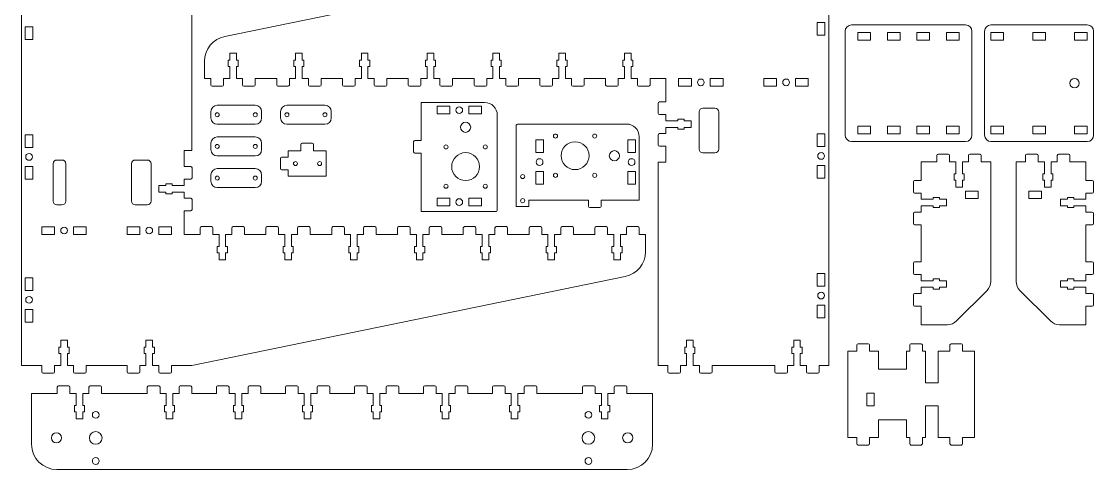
# Model space of a CAD drawing. Header units: millimetres. Extents: x 76 to 922, y 65 to 1125.
# Drawn here: x 76 to 922, y 65 to 419 of the extents above; entities that cross this region are included whole.
import ezdxf

# ---------------------------------------------------------------- set-up
doc = ezdxf.new("R2010")
doc.units = ezdxf.units.MM

msp = doc.modelspace()

# ---------------------------------------------------------------- linework, layer by layer
at = {"color": 7, "linetype": 'Continuous', "lineweight": 15}
for p, q in [((76.02, 147.58), (76.02, 477.58)), ((210.52, 477.58), (210.52, 317.18)), ((236.5, 407.36), (578.52, 477.58)), ((713.02, 477.58), (713.02, 147.58)), ((78.97, 415.01), (85.07, 415.01)), ((78.97, 404.91), (78.97, 415.01)), ((85.07, 415.01), (85.07, 404.91)), ((703.97, 418.38), (703.97, 408.28)), ((710.07, 418.38), (703.97, 418.38)), ((710.07, 408.28), (710.07, 418.38)), ((821.02, 416.38), (731.02, 416.38)), ((841.02, 416.38), (917.02, 416.38)), ((703.97, 408.28), (710.07, 408.28)), ((726.02, 411.38), (726.02, 329.38)), ((736.02, 404.38), (736.02, 410.38)), ((736.02, 410.38), (746.02, 410.38)), ((746.02, 410.38), (746.02, 404.38)), ((759.36, 404.38), (759.36, 410.38)), ((759.36, 410.38), (769.36, 410.38)), ((769.36, 410.38), (769.36, 404.38)), ((782.69, 404.38), (782.69, 410.38)), ((782.69, 410.38), (792.69, 410.38)), ((792.69, 410.38), (792.69, 404.38)), ((806.02, 404.38), (806.02, 410.38)), ((806.02, 410.38), (816.02, 410.38)), ((816.02, 410.38), (816.02, 404.38)), ((826.02, 329.38), (826.02, 411.38)), ((836.02, 329.38), (836.02, 411.38)), ((851.02, 410.38), (841.02, 410.38)), ((841.02, 410.38), (841.02, 404.38)), ((851.02, 404.38), (851.02, 410.38)), ((884.02, 410.38), (874.02, 410.38)), ((874.02, 410.38), (874.02, 404.38)), ((884.02, 404.38), (884.02, 410.38)), ((917.02, 410.38), (907.02, 410.38)), ((907.02, 410.38), (907.02, 404.38)), ((917.02, 404.38), (917.02, 410.38)), ((922.02, 411.38), (922.02, 329.38)), ((85.07, 404.91), (78.97, 404.91)), ((746.02, 404.38), (736.02, 404.38)), ((769.36, 404.38), (759.36, 404.38)), ((792.69, 404.38), (782.69, 404.38)), ((816.02, 404.38), (806.02, 404.38)), ((841.02, 404.38), (851.02, 404.38)), ((874.02, 404.38), (884.02, 404.38)), ((907.02, 404.38), (917.02, 404.38)), ((240.42, 394.08), (245.62, 394.08)), ((240.42, 388.58), (240.42, 394.08)), ((245.62, 394.08), (245.62, 388.58)), ((292.34, 394.08), (297.54, 394.08)), ((292.34, 388.58), (292.34, 394.08)), ((297.54, 394.08), (297.54, 388.58)), ((344.26, 394.08), (349.46, 394.08)), ((344.26, 388.58), (344.26, 394.08)), ((349.46, 394.08), (349.46, 388.58)), ((396.17, 394.08), (401.37, 394.08)), ((396.17, 388.58), (396.17, 394.08)), ((401.37, 394.08), (401.37, 388.58)), ((448.09, 394.08), (453.29, 394.08)), ((448.09, 388.58), (448.09, 394.08)), ((453.29, 394.08), (453.29, 388.58)), ((500.01, 394.08), (505.21, 394.08)), ((500.01, 388.58), (500.01, 394.08)), ((505.21, 394.08), (505.21, 388.58)), ((551.92, 394.08), (557.12, 394.08)), ((551.92, 388.58), (551.92, 394.08)), ((557.12, 394.08), (557.12, 388.58)), ((220.52, 374.08), (220.52, 387.77)), ((239.02, 388.58), (240.42, 388.58)), ((239.02, 383.58), (239.02, 388.58)), ((240.42, 383.58), (239.02, 383.58)), ((240.42, 374.08), (240.42, 383.58)), ((245.62, 388.58), (247.02, 388.58)), ((245.62, 383.58), (245.62, 374.08)), ((247.02, 383.58), (245.62, 383.58)), ((247.02, 388.58), (247.02, 383.58)), ((290.94, 388.58), (292.34, 388.58)), ((290.94, 383.58), (290.94, 388.58)), ((292.34, 383.58), (290.94, 383.58)), ((292.34, 374.08), (292.34, 383.58)), ((297.54, 388.58), (298.94, 388.58)), ((297.54, 383.58), (297.54, 374.08)), ((298.94, 383.58), (297.54, 383.58)), ((298.94, 388.58), (298.94, 383.58)), ((342.86, 388.58), (344.26, 388.58)), ((342.86, 383.58), (342.86, 388.58)), ((344.26, 383.58), (342.86, 383.58)), ((344.26, 374.08), (344.26, 383.58)), ((349.46, 388.58), (350.86, 388.58)), ((349.46, 383.58), (349.46, 374.08)), ((350.86, 383.58), (349.46, 383.58)), ((350.86, 388.58), (350.86, 383.58)), ((394.77, 388.58), (396.17, 388.58)), ((394.77, 383.58), (394.77, 388.58)), ((396.17, 383.58), (394.77, 383.58)), ((396.17, 374.08), (396.17, 383.58)), ((401.37, 388.58), (402.77, 388.58)), ((401.37, 383.58), (401.37, 374.08)), ((402.77, 383.58), (401.37, 383.58)), ((402.77, 388.58), (402.77, 383.58)), ((446.69, 388.58), (448.09, 388.58)), ((446.69, 383.58), (446.69, 388.58)), ((448.09, 383.58), (446.69, 383.58)), ((448.09, 374.08), (448.09, 383.58)), ((453.29, 388.58), (454.69, 388.58)), ((453.29, 383.58), (453.29, 374.08)), ((454.69, 383.58), (453.29, 383.58)), ((454.69, 388.58), (454.69, 383.58)), ((498.61, 388.58), (500.01, 388.58)), ((498.61, 383.58), (498.61, 388.58)), ((500.01, 383.58), (498.61, 383.58)), ((500.01, 374.08), (500.01, 383.58)), ((505.21, 388.58), (506.61, 388.58)), ((505.21, 383.58), (505.21, 374.08)), ((506.61, 383.58), (505.21, 383.58)), ((506.61, 388.58), (506.61, 383.58)), ((550.52, 388.58), (551.92, 388.58)), ((550.52, 383.58), (550.52, 388.58)), ((551.92, 383.58), (550.52, 383.58)), ((551.92, 374.08), (551.92, 383.58)), ((557.12, 388.58), (558.52, 388.58)), ((557.12, 383.58), (557.12, 374.08)), ((558.52, 383.58), (557.12, 383.58)), ((558.52, 388.58), (558.52, 383.58)), ((225.52, 374.08), (220.52, 374.08)), ((225.52, 368.98), (225.52, 374.08)), ((240.42, 374.08), (235.52, 374.08)), ((235.52, 374.08), (235.52, 368.98)), ((250.52, 374.08), (245.62, 374.08)), ((250.52, 368.98), (250.52, 374.08)), ((277.44, 374.08), (260.52, 374.08)), ((260.52, 374.08), (260.52, 368.98)), ((277.44, 368.98), (277.44, 374.08)), ((292.34, 374.08), (287.44, 374.08)), ((287.44, 374.08), (287.44, 368.98)), ((302.44, 374.08), (297.54, 374.08)), ((302.44, 368.98), (302.44, 374.08)), ((329.36, 374.08), (312.44, 374.08)), ((312.44, 374.08), (312.44, 368.98)), ((329.36, 368.98), (329.36, 374.08)), ((344.26, 374.08), (339.36, 374.08)), ((339.36, 374.08), (339.36, 368.98)), ((354.36, 374.08), (349.46, 374.08)), ((354.36, 368.98), (354.36, 374.08)), ((381.27, 374.08), (364.36, 374.08)), ((364.36, 374.08), (364.36, 368.98)), ((381.27, 368.98), (381.27, 374.08)), ((396.17, 374.08), (391.27, 374.08)), ((391.27, 374.08), (391.27, 368.98)), ((406.27, 374.08), (401.37, 374.08)), ((406.27, 368.98), (406.27, 374.08)), ((433.19, 374.08), (416.27, 374.08)), ((416.27, 374.08), (416.27, 368.98)), ((433.19, 368.98), (433.19, 374.08)), ((448.09, 374.08), (443.19, 374.08)), ((443.19, 374.08), (443.19, 368.98)), ((458.19, 374.08), (453.29, 374.08)), ((458.19, 368.98), (458.19, 374.08)), ((485.11, 374.08), (468.19, 374.08)), ((468.19, 374.08), (468.19, 368.98)), ((485.11, 368.98), (485.11, 374.08)), ((500.01, 374.08), (495.11, 374.08)), ((495.11, 374.08), (495.11, 368.98)), ((510.11, 374.08), (505.21, 374.08)), ((510.11, 368.98), (510.11, 374.08)), ((537.02, 374.08), (520.11, 374.08)), ((520.11, 374.08), (520.11, 368.98)), ((537.02, 368.98), (537.02, 374.08)), ((551.92, 374.08), (547.02, 374.08)), ((547.02, 374.08), (547.02, 368.98)), ((562.02, 374.08), (557.12, 374.08)), ((562.02, 368.98), (562.02, 374.08)), ((584.52, 374.08), (572.02, 374.08)), ((572.02, 374.08), (572.02, 368.98)), ((584.52, 374.08), (584.52, 355.58)), ((594.6, 374.13), (604.7, 374.13)), ((594.6, 368.03), (594.6, 374.13)), ((604.7, 374.13), (604.7, 368.03)), ((619.6, 374.13), (629.7, 374.13)), ((619.6, 368.03), (619.6, 374.13)), ((629.7, 374.13), (629.7, 368.03)), ((661.85, 374.13), (671.95, 374.13)), ((661.85, 368.03), (661.85, 374.13)), ((671.95, 374.13), (671.95, 368.03)), ((686.85, 374.13), (696.95, 374.13)), ((686.85, 368.03), (686.85, 374.13)), ((696.95, 374.13), (696.95, 368.03)), ((234.52, 367.98), (226.52, 367.98)), ((259.52, 367.98), (251.52, 367.98)), ((286.44, 367.98), (278.44, 367.98)), ((311.44, 367.98), (303.44, 367.98)), ((338.36, 367.98), (330.36, 367.98)), ((363.36, 367.98), (355.36, 367.98)), ((390.27, 367.98), (382.27, 367.98)), ((415.27, 367.98), (407.27, 367.98)), ((442.19, 367.98), (434.19, 367.98)), ((467.19, 367.98), (459.19, 367.98)), ((494.11, 367.98), (486.11, 367.98)), ((519.11, 367.98), (511.11, 367.98)), ((546.02, 367.98), (538.02, 367.98)), ((571.02, 367.98), (563.02, 367.98)), ((604.7, 368.03), (594.6, 368.03)), ((629.7, 368.03), (619.6, 368.03)), ((671.95, 368.03), (661.85, 368.03)), ((696.95, 368.03), (686.85, 368.03)), ((579.42, 355.58), (584.52, 355.58)), ((225.52, 342.98), (225.52, 347.98)), ((230.52, 352.98), (260.52, 352.98)), ((265.52, 347.98), (265.52, 342.98)), ((280.52, 342.98), (280.52, 347.98)), ((285.52, 352.98), (315.52, 352.98)), ((320.52, 347.98), (320.52, 342.98)), ((391.52, 355.18), (441.52, 355.18)), ((391.52, 325.18), (391.52, 355.18)), ((403.97, 352.23), (403.97, 346.13)), ((414.07, 352.23), (403.97, 352.23)), ((414.07, 346.13), (414.07, 352.23)), ((439.07, 352.23), (428.97, 352.23)), ((428.97, 352.23), (428.97, 346.13)), ((439.07, 346.13), (439.07, 352.23)), ((578.42, 346.58), (578.42, 354.58)), ((610.72, 318.38), (610.72, 347.78)), ((613.72, 350.78), (623.22, 350.78)), ((626.22, 347.78), (626.22, 318.38)), ((403.97, 346.13), (414.07, 346.13)), ((428.97, 346.13), (439.07, 346.13)), ((451.52, 345.18), (451.52, 270.18)), ((584.52, 345.58), (579.42, 345.58)), ((584.52, 345.58), (584.52, 340.68)), ((584.52, 340.68), (594.02, 340.68)), ((594.02, 342.08), (599.02, 342.08)), ((594.02, 340.68), (594.02, 342.08)), ((599.02, 342.08), (599.02, 340.68)), ((599.02, 340.68), (604.52, 340.68)), ((604.52, 340.68), (604.52, 335.48)), ((260.52, 337.98), (230.52, 337.98)), ((315.52, 337.98), (285.52, 337.98)), ((466.52, 337.18), (466.52, 273.18)), ((553.52, 338.18), (467.52, 338.18)), ((579.42, 330.58), (584.52, 330.58)), ((584.52, 335.48), (584.52, 330.58)), ((594.02, 335.48), (584.52, 335.48)), ((594.02, 334.08), (594.02, 335.48)), ((599.02, 334.08), (594.02, 334.08)), ((599.02, 335.48), (599.02, 334.08)), ((604.52, 335.48), (599.02, 335.48)), ((710.07, 330.51), (703.97, 330.51)), ((703.97, 330.51), (703.97, 320.41)), ((710.07, 320.41), (710.07, 330.51)), ((736.02, 336.38), (736.02, 330.38)), ((746.02, 336.38), (736.02, 336.38)), ((736.02, 330.38), (746.02, 330.38)), ((746.02, 330.38), (746.02, 336.38)), ((759.36, 336.38), (759.36, 330.38)), ((769.36, 336.38), (759.36, 336.38)), ((759.36, 330.38), (769.36, 330.38)), ((769.36, 330.38), (769.36, 336.38)), ((782.69, 336.38), (782.69, 330.38)), ((792.69, 336.38), (782.69, 336.38)), ((782.69, 330.38), (792.69, 330.38)), ((792.69, 330.38), (792.69, 336.38)), ((816.02, 336.38), (806.02, 336.38)), ((806.02, 336.38), (806.02, 330.38)), ((806.02, 330.38), (816.02, 330.38)), ((816.02, 330.38), (816.02, 336.38)), ((841.02, 330.38), (841.02, 336.38)), ((841.02, 336.38), (851.02, 336.38)), ((851.02, 330.38), (841.02, 330.38)), ((851.02, 336.38), (851.02, 330.38)), ((874.02, 330.38), (874.02, 336.38)), ((874.02, 336.38), (884.02, 336.38)), ((884.02, 330.38), (874.02, 330.38)), ((884.02, 336.38), (884.02, 330.38)), ((907.02, 336.38), (917.02, 336.38)), ((907.02, 330.38), (907.02, 336.38)), ((917.02, 330.38), (907.02, 330.38)), ((917.02, 336.38), (917.02, 330.38)), ((78.97, 329.76), (85.07, 329.76)), ((78.97, 319.66), (78.97, 329.76)), ((85.07, 329.76), (85.07, 319.66)), ((225.52, 317.98), (225.52, 322.98)), ((230.52, 327.98), (260.52, 327.98)), ((265.52, 322.98), (265.52, 317.98)), ((296.52, 321.98), (296.52, 316.98)), ((297.52, 322.98), (305.52, 322.98)), ((306.52, 321.98), (306.52, 316.98)), ((385.52, 316.18), (385.52, 324.18)), ((386.52, 325.18), (391.52, 325.18)), ((487.97, 325.73), (481.87, 325.73)), ((481.87, 325.73), (481.87, 315.63)), ((487.97, 315.63), (487.97, 325.73)), ((560.57, 325.73), (554.47, 325.73)), ((554.47, 325.73), (554.47, 315.63)), ((560.57, 315.63), (560.57, 325.73)), ((563.52, 278.18), (563.52, 328.18)), ((578.42, 321.58), (578.42, 329.58)), ((731.02, 324.38), (821.02, 324.38)), ((917.02, 324.38), (841.02, 324.38)), ((85.07, 319.66), (78.97, 319.66)), ((204.52, 317.18), (210.52, 317.18)), ((204.52, 304.58), (204.52, 317.18)), ((286.52, 316.98), (286.52, 311.98)), ((296.52, 316.98), (286.52, 316.98)), ((316.52, 316.98), (306.52, 316.98)), ((316.52, 296.98), (316.52, 316.98)), ((386.52, 315.18), (391.52, 315.18)), ((391.52, 269.18), (391.52, 315.18)), ((481.87, 315.63), (487.97, 315.63)), ((554.47, 315.63), (560.57, 315.63)), ((584.52, 320.58), (579.42, 320.58)), ((584.52, 320.58), (584.52, 307.98)), ((623.22, 315.38), (613.72, 315.38)), ((703.97, 320.41), (710.07, 320.41)), ((798.42, 308.28), (798.42, 313.38)), ((799.42, 314.38), (807.42, 314.38)), ((808.42, 313.38), (808.42, 308.28)), ((823.42, 308.28), (823.42, 313.38)), ((824.42, 314.38), (832.42, 314.38)), ((833.42, 313.38), (833.42, 308.28)), ((868.42, 308.28), (868.42, 313.38)), ((869.42, 314.38), (877.42, 314.38)), ((878.42, 313.38), (878.42, 308.28)), ((893.42, 308.28), (893.42, 313.38)), ((894.42, 314.38), (902.42, 314.38)), ((903.42, 313.38), (903.42, 308.28)), ((78.97, 304.76), (85.07, 304.76)), ((78.97, 294.66), (78.97, 304.76)), ((85.07, 304.76), (85.07, 294.66)), ((101.02, 277.38), (101.02, 306.78)), ((104.02, 309.78), (108.02, 309.78)), ((111.02, 306.78), (111.02, 277.38)), ((162.82, 277.38), (162.82, 306.78)), ((165.82, 309.78), (175.32, 309.78)), ((178.32, 306.78), (178.32, 277.38)), ((204.52, 304.58), (209.62, 304.58)), ((260.52, 312.98), (230.52, 312.98)), ((280.52, 302.98), (280.52, 310.98)), ((281.52, 311.98), (286.52, 311.98)), ((578.52, 147.58), (578.52, 307.98)), ((584.52, 307.98), (578.52, 307.98)), ((703.97, 305.51), (703.97, 295.41)), ((710.07, 305.51), (703.97, 305.51)), ((710.07, 295.41), (710.07, 305.51)), ((785.92, 308.28), (785.92, 293.66)), ((798.42, 308.28), (785.92, 308.28)), ((813.32, 308.28), (808.42, 308.28)), ((813.32, 298.78), (813.32, 308.28)), ((818.52, 308.28), (818.52, 298.78)), ((823.42, 308.28), (818.52, 308.28)), ((840.92, 308.28), (833.42, 308.28)), ((840.92, 213.93), (840.92, 308.28)), ((860.92, 308.28), (868.42, 308.28)), ((860.92, 213.93), (860.92, 308.28)), ((878.42, 308.28), (883.32, 308.28)), ((883.32, 298.78), (883.32, 308.28)), ((888.52, 308.28), (888.52, 298.78)), ((888.52, 308.28), (893.42, 308.28)), ((903.42, 308.28), (915.92, 308.28)), ((915.92, 308.28), (915.92, 293.66)), ((210.62, 303.58), (210.62, 295.58)), ((225.52, 292.98), (225.52, 297.98)), ((230.52, 302.98), (260.52, 302.98)), ((265.52, 297.98), (265.52, 292.98)), ((281.52, 301.98), (286.52, 301.98)), ((286.52, 301.98), (286.52, 296.98)), ((286.52, 296.98), (316.52, 296.98)), ((487.97, 300.73), (481.87, 300.73)), ((481.87, 300.73), (481.87, 290.63)), ((487.97, 290.63), (487.97, 300.73)), ((560.57, 300.73), (554.47, 300.73)), ((554.47, 300.73), (554.47, 290.63)), ((560.57, 290.63), (560.57, 300.73)), ((811.92, 298.78), (813.32, 298.78)), ((811.92, 293.78), (811.92, 298.78)), ((818.52, 298.78), (819.92, 298.78)), ((819.92, 298.78), (819.92, 293.78)), ((881.92, 298.78), (883.32, 298.78)), ((881.92, 293.78), (881.92, 298.78)), ((888.52, 298.78), (889.92, 298.78)), ((889.92, 298.78), (889.92, 293.78)), ((85.07, 294.66), (78.97, 294.66)), ((184.52, 289.68), (190.02, 289.68)), ((184.52, 284.48), (184.52, 289.68)), ((190.02, 291.08), (195.02, 291.08)), ((190.02, 289.68), (190.02, 291.08)), ((195.02, 291.08), (195.02, 289.68)), ((195.02, 289.68), (204.52, 289.68)), ((209.62, 294.58), (204.52, 294.58)), ((204.52, 289.68), (204.52, 294.58)), ((260.52, 287.98), (230.52, 287.98)), ((481.87, 290.63), (487.97, 290.63)), ((554.47, 290.63), (560.57, 290.63)), ((703.97, 295.41), (710.07, 295.41)), ((779.82, 284.66), (779.82, 292.66)), ((780.82, 293.66), (785.92, 293.66)), ((813.32, 293.78), (811.92, 293.78)), ((813.32, 288.28), (813.32, 293.78)), ((818.52, 288.28), (813.32, 288.28)), ((818.52, 293.78), (818.52, 288.28)), ((819.92, 293.78), (818.52, 293.78)), ((883.32, 293.78), (881.92, 293.78)), ((883.32, 288.28), (883.32, 293.78)), ((888.52, 288.28), (883.32, 288.28)), ((888.52, 293.78), (888.52, 288.28)), ((889.92, 293.78), (888.52, 293.78)), ((921.02, 293.66), (915.92, 293.66)), ((922.02, 284.66), (922.02, 292.66)), ((190.02, 284.48), (184.52, 284.48)), ((190.02, 283.08), (190.02, 284.48)), ((195.02, 283.08), (190.02, 283.08)), ((195.02, 284.48), (195.02, 283.08)), ((204.52, 284.48), (195.02, 284.48)), ((204.52, 279.58), (204.52, 284.48)), ((204.52, 279.58), (209.62, 279.58)), ((414.07, 279.63), (403.97, 279.63)), ((403.97, 279.63), (403.97, 273.53)), ((414.07, 273.53), (414.07, 279.63)), ((439.07, 279.63), (428.97, 279.63)), ((428.97, 279.63), (428.97, 273.53)), ((439.07, 273.53), (439.07, 279.63)), ((785.92, 283.66), (780.82, 283.66)), ((785.92, 283.66), (785.92, 278.76)), ((795.42, 280.16), (800.42, 280.16)), ((795.42, 278.76), (795.42, 280.16)), ((800.42, 280.16), (800.42, 278.76)), ((830.92, 285.28), (820.92, 285.28)), ((820.92, 285.28), (820.92, 279.28)), ((820.92, 279.28), (830.92, 279.28)), ((830.92, 279.28), (830.92, 285.28)), ((870.92, 279.28), (870.92, 285.28)), ((870.92, 285.28), (880.92, 285.28)), ((880.92, 279.28), (870.92, 279.28)), ((880.92, 285.28), (880.92, 279.28)), ((906.42, 280.16), (901.42, 280.16)), ((901.42, 280.16), (901.42, 278.76)), ((906.42, 278.76), (906.42, 280.16)), ((915.92, 283.66), (921.02, 283.66)), ((915.92, 283.66), (915.92, 278.76)), ((108.02, 274.38), (104.02, 274.38)), ((175.32, 274.38), (165.82, 274.38)), ((210.62, 278.58), (210.62, 270.58)), ((403.97, 273.53), (414.07, 273.53)), ((428.97, 273.53), (439.07, 273.53)), ((466.52, 273.18), (476.52, 273.18)), ((476.52, 273.18), (476.52, 278.18)), ((476.52, 278.18), (523.52, 278.18)), ((523.52, 273.18), (523.52, 278.18)), ((532.52, 272.18), (524.52, 272.18)), ((533.52, 278.18), (563.52, 278.18)), ((533.52, 273.18), (533.52, 278.18)), ((785.92, 278.76), (795.42, 278.76)), ((785.92, 273.56), (785.92, 268.66)), ((795.42, 273.56), (785.92, 273.56)), ((795.42, 272.16), (795.42, 273.56)), ((800.42, 272.16), (795.42, 272.16)), ((800.42, 278.76), (805.92, 278.76)), ((800.42, 273.56), (800.42, 272.16)), ((805.92, 273.56), (800.42, 273.56)), ((805.92, 278.76), (805.92, 273.56)), ((901.42, 278.76), (895.92, 278.76)), ((895.92, 278.76), (895.92, 273.56)), ((895.92, 273.56), (901.42, 273.56)), ((901.42, 273.56), (901.42, 272.16)), ((901.42, 272.16), (906.42, 272.16)), ((915.92, 278.76), (906.42, 278.76)), ((906.42, 272.16), (906.42, 273.56)), ((906.42, 273.56), (915.92, 273.56)), ((915.92, 273.56), (915.92, 268.66)), ((209.62, 269.58), (204.52, 269.58)), ((204.52, 251.08), (204.52, 269.58)), ((450.52, 269.18), (391.52, 269.18)), ((779.82, 259.66), (779.82, 267.66)), ((780.82, 268.66), (785.92, 268.66)), ((921.02, 268.66), (915.92, 268.66)), ((922.02, 259.66), (922.02, 267.66)), ((102.2, 257.13), (92.1, 257.13)), ((92.1, 257.13), (92.1, 251.03)), ((102.2, 251.03), (102.2, 257.13)), ((117.1, 257.13), (117.1, 251.03)), ((127.2, 257.13), (117.1, 257.13)), ((127.2, 251.03), (127.2, 257.13)), ((169.45, 257.13), (159.35, 257.13)), ((159.35, 257.13), (159.35, 251.03)), ((169.45, 251.03), (169.45, 257.13)), ((184.35, 257.13), (184.35, 251.03)), ((194.45, 257.13), (184.35, 257.13)), ((194.45, 251.03), (194.45, 257.13)), ((217.02, 251.08), (217.02, 256.18)), ((218.02, 257.18), (226.02, 257.18)), ((227.02, 256.18), (227.02, 251.08)), ((242.02, 251.08), (242.02, 256.18)), ((243.02, 257.18), (251.02, 257.18)), ((252.02, 256.18), (252.02, 251.08)), ((268.94, 251.08), (268.94, 256.18)), ((269.94, 257.18), (277.94, 257.18)), ((278.94, 256.18), (278.94, 251.08)), ((293.94, 251.08), (293.94, 256.18)), ((294.94, 257.18), (302.94, 257.18)), ((303.94, 256.18), (303.94, 251.08)), ((320.86, 251.08), (320.86, 256.18)), ((321.86, 257.18), (329.86, 257.18)), ((330.86, 256.18), (330.86, 251.08)), ((345.86, 251.08), (345.86, 256.18)), ((346.86, 257.18), (354.86, 257.18)), ((355.86, 256.18), (355.86, 251.08)), ((372.77, 251.08), (372.77, 256.18)), ((373.77, 257.18), (381.77, 257.18)), ((382.77, 256.18), (382.77, 251.08)), ((397.77, 251.08), (397.77, 256.18)), ((398.77, 257.18), (406.77, 257.18)), ((407.77, 256.18), (407.77, 251.08)), ((424.69, 251.08), (424.69, 256.18)), ((425.69, 257.18), (433.69, 257.18)), ((434.69, 256.18), (434.69, 251.08)), ((449.69, 251.08), (449.69, 256.18)), ((450.69, 257.18), (458.69, 257.18)), ((459.69, 256.18), (459.69, 251.08)), ((476.61, 251.08), (476.61, 256.18)), ((477.61, 257.18), (485.61, 257.18)), ((486.61, 256.18), (486.61, 251.08)), ((501.61, 251.08), (501.61, 256.18)), ((502.61, 257.18), (510.61, 257.18)), ((511.61, 256.18), (511.61, 251.08)), ((528.52, 251.08), (528.52, 256.18)), ((529.52, 257.18), (537.52, 257.18)), ((538.52, 256.18), (538.52, 251.08)), ((553.52, 251.08), (553.52, 256.18)), ((554.52, 257.18), (562.52, 257.18)), ((563.52, 256.18), (563.52, 251.08)), ((785.92, 258.66), (780.82, 258.66)), ((785.92, 258.66), (785.92, 229.41)), ((915.92, 258.66), (921.02, 258.66)), ((915.92, 258.66), (915.92, 229.41)), ((92.1, 251.03), (102.2, 251.03)), ((117.1, 251.03), (127.2, 251.03)), ((159.35, 251.03), (169.45, 251.03)), ((184.35, 251.03), (194.45, 251.03)), ((204.52, 251.08), (217.02, 251.08)), ((227.02, 251.08), (231.92, 251.08)), ((231.92, 241.58), (231.92, 251.08)), ((237.12, 251.08), (237.12, 241.58)), ((237.12, 251.08), (242.02, 251.08)), ((252.02, 251.08), (268.94, 251.08)), ((278.94, 251.08), (283.84, 251.08)), ((283.84, 241.58), (283.84, 251.08)), ((289.04, 251.08), (289.04, 241.58)), ((289.04, 251.08), (293.94, 251.08)), ((303.94, 251.08), (320.86, 251.08)), ((330.86, 251.08), (335.76, 251.08)), ((335.76, 241.58), (335.76, 251.08)), ((340.96, 251.08), (340.96, 241.58)), ((340.96, 251.08), (345.86, 251.08)), ((355.86, 251.08), (372.77, 251.08)), ((382.77, 251.08), (387.67, 251.08)), ((387.67, 241.58), (387.67, 251.08)), ((392.87, 251.08), (392.87, 241.58)), ((392.87, 251.08), (397.77, 251.08)), ((407.77, 251.08), (424.69, 251.08)), ((434.69, 251.08), (439.59, 251.08)), ((439.59, 241.58), (439.59, 251.08)), ((444.79, 251.08), (444.79, 241.58)), ((444.79, 251.08), (449.69, 251.08)), ((459.69, 251.08), (476.61, 251.08)), ((486.61, 251.08), (491.51, 251.08)), ((491.51, 241.58), (491.51, 251.08)), ((496.71, 251.08), (496.71, 241.58)), ((496.71, 251.08), (501.61, 251.08)), ((511.61, 251.08), (528.52, 251.08)), ((538.52, 251.08), (543.42, 251.08)), ((543.42, 241.58), (543.42, 251.08)), ((548.62, 251.08), (548.62, 241.58)), ((548.62, 251.08), (553.52, 251.08)), ((563.52, 251.08), (568.52, 251.08)), ((568.52, 251.08), (568.52, 237.39)), ((230.52, 241.58), (231.92, 241.58)), ((230.52, 236.58), (230.52, 241.58)), ((237.12, 241.58), (238.52, 241.58)), ((238.52, 241.58), (238.52, 236.58)), ((282.44, 241.58), (283.84, 241.58)), ((282.44, 236.58), (282.44, 241.58)), ((289.04, 241.58), (290.44, 241.58)), ((290.44, 241.58), (290.44, 236.58)), ((334.36, 241.58), (335.76, 241.58)), ((334.36, 236.58), (334.36, 241.58)), ((340.96, 241.58), (342.36, 241.58)), ((342.36, 241.58), (342.36, 236.58)), ((386.27, 241.58), (387.67, 241.58)), ((386.27, 236.58), (386.27, 241.58)), ((392.87, 241.58), (394.27, 241.58)), ((394.27, 241.58), (394.27, 236.58)), ((438.19, 241.58), (439.59, 241.58)), ((438.19, 236.58), (438.19, 241.58)), ((444.79, 241.58), (446.19, 241.58)), ((446.19, 241.58), (446.19, 236.58)), ((490.11, 241.58), (491.51, 241.58)), ((490.11, 236.58), (490.11, 241.58)), ((496.71, 241.58), (498.11, 241.58)), ((498.11, 241.58), (498.11, 236.58)), ((542.02, 241.58), (543.42, 241.58)), ((542.02, 236.58), (542.02, 241.58)), ((548.62, 241.58), (550.02, 241.58)), ((550.02, 241.58), (550.02, 236.58)), ((231.92, 236.58), (230.52, 236.58)), ((231.92, 231.08), (231.92, 236.58)), ((237.12, 231.08), (231.92, 231.08)), ((237.12, 236.58), (237.12, 231.08)), ((238.52, 236.58), (237.12, 236.58)), ((283.84, 236.58), (282.44, 236.58)), ((283.84, 231.08), (283.84, 236.58)), ((289.04, 231.08), (283.84, 231.08)), ((289.04, 236.58), (289.04, 231.08)), ((290.44, 236.58), (289.04, 236.58)), ((335.76, 236.58), (334.36, 236.58)), ((335.76, 231.08), (335.76, 236.58)), ((340.96, 231.08), (335.76, 231.08)), ((340.96, 236.58), (340.96, 231.08)), ((342.36, 236.58), (340.96, 236.58)), ((387.67, 236.58), (386.27, 236.58)), ((387.67, 231.08), (387.67, 236.58)), ((392.87, 231.08), (387.67, 231.08)), ((392.87, 236.58), (392.87, 231.08)), ((394.27, 236.58), (392.87, 236.58)), ((439.59, 236.58), (438.19, 236.58)), ((439.59, 231.08), (439.59, 236.58)), ((444.79, 231.08), (439.59, 231.08)), ((444.79, 236.58), (444.79, 231.08)), ((446.19, 236.58), (444.79, 236.58)), ((491.51, 236.58), (490.11, 236.58)), ((491.51, 231.08), (491.51, 236.58)), ((496.71, 231.08), (491.51, 231.08)), ((496.71, 236.58), (496.71, 231.08)), ((498.11, 236.58), (496.71, 236.58)), ((543.42, 236.58), (542.02, 236.58)), ((543.42, 231.08), (543.42, 236.58)), ((548.62, 231.08), (543.42, 231.08)), ((548.62, 236.58), (548.62, 231.08)), ((550.02, 236.58), (548.62, 236.58)), ((780.82, 229.41), (785.92, 229.41)), ((921.02, 229.41), (915.92, 229.41)), ((710.07, 220.26), (703.97, 220.26)), ((703.97, 220.26), (703.97, 210.16)), ((710.07, 210.16), (710.07, 220.26)), ((779.82, 220.41), (779.82, 228.41)), ((922.02, 220.41), (922.02, 228.41)), ((78.97, 216.88), (85.07, 216.88)), ((78.97, 206.78), (78.97, 216.88)), ((85.07, 216.88), (85.07, 206.78)), ((552.55, 217.8), (210.52, 147.58)), ((785.92, 219.41), (780.82, 219.41)), ((785.92, 219.41), (785.92, 214.51)), ((785.92, 214.51), (795.42, 214.51)), ((795.42, 215.91), (800.42, 215.91)), ((795.42, 214.51), (795.42, 215.91)), ((800.42, 215.91), (800.42, 214.51)), ((800.42, 214.51), (805.92, 214.51)), ((805.92, 214.51), (805.92, 209.31)), ((901.42, 214.51), (895.92, 214.51)), ((895.92, 214.51), (895.92, 209.31)), ((906.42, 215.91), (901.42, 215.91)), ((901.42, 215.91), (901.42, 214.51)), ((906.42, 214.51), (906.42, 215.91)), ((915.92, 214.51), (906.42, 214.51)), ((915.92, 219.41), (921.02, 219.41)), ((915.92, 219.41), (915.92, 214.51)), ((85.07, 206.78), (78.97, 206.78)), ((703.97, 210.16), (710.07, 210.16)), ((779.82, 195.41), (779.82, 203.41)), ((780.82, 204.41), (785.92, 204.41)), ((785.92, 209.31), (785.92, 204.41)), ((795.42, 209.31), (785.92, 209.31)), ((795.42, 207.91), (795.42, 209.31)), ((800.42, 207.91), (795.42, 207.91)), ((800.42, 209.31), (800.42, 207.91)), ((805.92, 209.31), (800.42, 209.31)), ((813.85, 182.71), (837.99, 206.85)), ((863.85, 206.85), (887.99, 182.71)), ((895.92, 209.31), (901.42, 209.31)), ((901.42, 209.31), (901.42, 207.91)), ((901.42, 207.91), (906.42, 207.91)), ((906.42, 207.91), (906.42, 209.31)), ((906.42, 209.31), (915.92, 209.31)), ((915.92, 209.31), (915.92, 204.41)), ((921.02, 204.41), (915.92, 204.41)), ((922.02, 195.41), (922.02, 203.41)), ((703.97, 195.26), (703.97, 185.16)), ((710.07, 195.26), (703.97, 195.26)), ((710.07, 185.16), (710.07, 195.26)), ((78.97, 191.88), (85.07, 191.88)), ((78.97, 181.78), (78.97, 191.88)), ((85.07, 191.88), (85.07, 181.78)), ((785.92, 194.41), (780.82, 194.41)), ((785.92, 194.41), (785.92, 179.78)), ((915.92, 194.41), (921.02, 194.41)), ((915.92, 194.41), (915.92, 179.78)), ((85.07, 181.78), (78.97, 181.78)), ((703.97, 185.16), (710.07, 185.16)), ((785.92, 179.78), (806.78, 179.78)), ((915.92, 179.78), (895.07, 179.78)), ((107.05, 162.08), (105.65, 162.08)), ((105.65, 162.08), (105.65, 157.08)), ((112.25, 167.58), (107.05, 167.58)), ((107.05, 167.58), (107.05, 162.08)), ((112.25, 162.08), (112.25, 167.58)), ((113.65, 162.08), (112.25, 162.08)), ((113.65, 157.08), (113.65, 162.08)), ((174.3, 162.08), (172.9, 162.08)), ((172.9, 162.08), (172.9, 157.08)), ((179.5, 167.58), (174.3, 167.58)), ((174.3, 167.58), (174.3, 162.08)), ((179.5, 162.08), (179.5, 167.58)), ((180.9, 162.08), (179.5, 162.08)), ((180.9, 157.08), (180.9, 162.08)), ((599.52, 162.08), (600.92, 162.08)), ((599.52, 157.08), (599.52, 162.08)), ((600.92, 167.58), (606.12, 167.58)), ((600.92, 162.08), (600.92, 167.58)), ((606.12, 167.58), (606.12, 162.08)), ((606.12, 162.08), (607.52, 162.08)), ((607.52, 162.08), (607.52, 157.08)), ((684.02, 162.08), (685.42, 162.08)), ((684.02, 157.08), (684.02, 162.08)), ((685.42, 167.58), (690.62, 167.58)), ((685.42, 162.08), (685.42, 167.58)), ((690.62, 167.58), (690.62, 162.08)), ((690.62, 162.08), (692.02, 162.08)), ((692.02, 162.08), (692.02, 157.08)), ((735.22, 163.78), (735.22, 158.78)), ((744.22, 164.78), (736.22, 164.78)), ((745.22, 163.78), (745.22, 158.78)), ((776.92, 163.78), (776.92, 158.78)), ((785.92, 164.78), (777.92, 164.78)), ((786.92, 163.78), (786.92, 158.78)), ((808.72, 163.78), (808.72, 158.78)), ((817.72, 164.78), (809.72, 164.78)), ((818.72, 163.78), (818.72, 158.78)), ((105.65, 157.08), (107.05, 157.08)), ((107.05, 157.08), (107.05, 147.58)), ((112.25, 147.58), (112.25, 157.08)), ((112.25, 157.08), (113.65, 157.08)), ((172.9, 157.08), (174.3, 157.08)), ((174.3, 157.08), (174.3, 147.58)), ((179.5, 147.58), (179.5, 157.08)), ((179.5, 157.08), (180.9, 157.08)), ((600.92, 157.08), (599.52, 157.08)), ((600.92, 147.58), (600.92, 157.08)), ((606.12, 157.08), (606.12, 147.58)), ((607.52, 157.08), (606.12, 157.08)), ((685.42, 157.08), (684.02, 157.08)), ((685.42, 147.58), (685.42, 157.08)), ((690.62, 157.08), (690.62, 147.58)), ((692.02, 157.08), (690.62, 157.08)), ((728.02, 90.78), (728.02, 158.78)), ((728.02, 158.78), (735.22, 158.78)), ((745.22, 158.78), (752.42, 158.78)), ((752.42, 158.78), (752.42, 144.78)), ((774.42, 158.78), (774.42, 144.78)), ((774.42, 158.78), (776.92, 158.78)), ((786.92, 158.78), (789.42, 158.78)), ((789.42, 133.78), (789.42, 158.78)), ((799.42, 158.78), (799.42, 133.78)), ((799.42, 158.78), (808.72, 158.78)), ((818.72, 158.78), (828.02, 158.78)), ((828.02, 158.78), (828.02, 90.78)), ((92.15, 147.58), (76.02, 147.58)), ((92.15, 147.58), (92.15, 142.48)), ((107.05, 147.58), (102.15, 147.58)), ((102.15, 142.48), (102.15, 147.58)), ((117.15, 147.58), (112.25, 147.58)), ((117.15, 147.58), (117.15, 142.48)), ((159.4, 147.58), (127.15, 147.58)), ((127.15, 142.48), (127.15, 147.58)), ((159.4, 147.58), (159.4, 142.48)), ((174.3, 147.58), (169.4, 147.58)), ((169.4, 142.48), (169.4, 147.58)), ((184.4, 147.58), (179.5, 147.58)), ((184.4, 147.58), (184.4, 142.48)), ((210.52, 147.58), (194.4, 147.58)), ((194.4, 142.48), (194.4, 147.58)), ((586.02, 147.58), (578.52, 147.58)), ((586.02, 142.48), (586.02, 147.58)), ((600.92, 147.58), (596.02, 147.58)), ((596.02, 147.58), (596.02, 142.48)), ((611.02, 147.58), (606.12, 147.58)), ((611.02, 142.48), (611.02, 147.58)), ((670.52, 147.58), (621.02, 147.58)), ((621.02, 147.58), (621.02, 142.48)), ((670.52, 142.48), (670.52, 147.58)), ((685.42, 147.58), (680.52, 147.58)), ((680.52, 147.58), (680.52, 142.48)), ((695.52, 147.58), (690.62, 147.58)), ((695.52, 142.48), (695.52, 147.58)), ((713.02, 147.58), (705.52, 147.58)), ((705.52, 147.58), (705.52, 142.48)), ((752.42, 144.78), (774.42, 144.78)), ((93.15, 141.48), (101.15, 141.48)), ((118.15, 141.48), (126.15, 141.48)), ((160.4, 141.48), (168.4, 141.48)), ((185.4, 141.48), (193.4, 141.48)), ((595.02, 141.48), (587.02, 141.48)), ((620.02, 141.48), (612.02, 141.48)), ((679.52, 141.48), (671.52, 141.48)), ((704.52, 141.48), (696.52, 141.48)), ((104.32, 130.48), (104.32, 125.38)), ((113.32, 131.48), (105.32, 131.48)), ((114.32, 125.38), (114.32, 130.48)), ((129.32, 130.48), (129.32, 125.38)), ((138.32, 131.48), (130.32, 131.48)), ((139.32, 125.38), (139.32, 130.48)), ((175.36, 130.48), (175.36, 125.38)), ((184.36, 131.48), (176.36, 131.48)), ((185.36, 125.38), (185.36, 130.48)), ((200.36, 130.48), (200.36, 125.38)), ((209.36, 131.48), (201.36, 131.48)), ((210.36, 125.38), (210.36, 130.48)), ((229.82, 130.48), (229.82, 125.38)), ((238.82, 131.48), (230.82, 131.48)), ((239.82, 125.38), (239.82, 130.48)), ((254.82, 130.48), (254.82, 125.38)), ((263.82, 131.48), (255.82, 131.48)), ((264.82, 125.38), (264.82, 130.48)), ((284.29, 130.48), (284.29, 125.38)), ((293.29, 131.48), (285.29, 131.48)), ((294.29, 125.38), (294.29, 130.48)), ((309.29, 130.48), (309.29, 125.38)), ((318.29, 131.48), (310.29, 131.48)), ((319.29, 125.38), (319.29, 130.48)), ((338.76, 130.48), (338.76, 125.38)), ((347.76, 131.48), (339.76, 131.48)), ((348.76, 125.38), (348.76, 130.48)), ((363.76, 130.48), (363.76, 125.38)), ((372.76, 131.48), (364.76, 131.48)), ((373.76, 125.38), (373.76, 130.48)), ((393.22, 130.48), (393.22, 125.38)), ((402.22, 131.48), (394.22, 131.48)), ((403.22, 125.38), (403.22, 130.48)), ((418.22, 130.48), (418.22, 125.38)), ((427.22, 131.48), (419.22, 131.48)), ((428.22, 125.38), (428.22, 130.48)), ((447.69, 130.48), (447.69, 125.38)), ((456.69, 131.48), (448.69, 131.48)), ((457.69, 125.38), (457.69, 130.48)), ((472.69, 130.48), (472.69, 125.38)), ((481.69, 131.48), (473.69, 131.48)), ((482.69, 125.38), (482.69, 130.48)), ((518.72, 130.48), (518.72, 125.38)), ((527.72, 131.48), (519.72, 131.48)), ((528.72, 125.38), (528.72, 130.48)), ((543.72, 130.48), (543.72, 125.38)), ((552.72, 131.48), (544.72, 131.48)), ((553.72, 125.38), (553.72, 130.48)), ((799.42, 133.78), (789.42, 133.78)), ((84.02, 125.38), (84.02, 85.38)), ((104.32, 125.38), (84.02, 125.38)), ((119.22, 125.38), (114.32, 125.38)), ((119.22, 125.38), (119.22, 115.88)), ((124.42, 115.88), (124.42, 125.38)), ((129.32, 125.38), (124.42, 125.38)), ((175.36, 125.38), (139.32, 125.38)), ((190.26, 125.38), (185.36, 125.38)), ((190.26, 125.38), (190.26, 115.88)), ((195.46, 115.88), (195.46, 125.38)), ((200.36, 125.38), (195.46, 125.38)), ((229.82, 125.38), (210.36, 125.38)), ((244.72, 125.38), (239.82, 125.38)), ((244.72, 125.38), (244.72, 115.88)), ((249.92, 115.88), (249.92, 125.38)), ((254.82, 125.38), (249.92, 125.38)), ((284.29, 125.38), (264.82, 125.38)), ((299.19, 125.38), (294.29, 125.38)), ((299.19, 125.38), (299.19, 115.88)), ((304.39, 115.88), (304.39, 125.38)), ((309.29, 125.38), (304.39, 125.38)), ((338.76, 125.38), (319.29, 125.38)), ((353.66, 125.38), (348.76, 125.38)), ((353.66, 125.38), (353.66, 115.88)), ((358.86, 115.88), (358.86, 125.38)), ((363.76, 125.38), (358.86, 125.38)), ((393.22, 125.38), (373.76, 125.38)), ((408.12, 125.38), (403.22, 125.38)), ((408.12, 125.38), (408.12, 115.88)), ((413.32, 115.88), (413.32, 125.38)), ((418.22, 125.38), (413.32, 125.38)), ((447.69, 125.38), (428.22, 125.38)), ((462.59, 125.38), (457.69, 125.38)), ((462.59, 125.38), (462.59, 115.88)), ((467.79, 115.88), (467.79, 125.38)), ((472.69, 125.38), (467.79, 125.38)), ((518.72, 125.38), (482.69, 125.38)), ((533.62, 125.38), (528.72, 125.38)), ((533.62, 125.38), (533.62, 115.88)), ((538.82, 115.88), (538.82, 125.38)), ((543.72, 125.38), (538.82, 125.38)), ((574.02, 125.38), (553.72, 125.38)), ((574.02, 85.38), (574.02, 125.38)), ((743.02, 115.78), (743.02, 125.78)), ((743.02, 125.78), (749.02, 125.78)), ((749.02, 125.78), (749.02, 115.78)), ((119.22, 115.88), (117.82, 115.88)), ((117.82, 115.88), (117.82, 110.88)), ((117.82, 110.88), (119.22, 110.88)), ((119.22, 110.88), (119.22, 105.38)), ((125.82, 115.88), (124.42, 115.88)), ((124.42, 105.38), (124.42, 110.88)), ((124.42, 110.88), (125.82, 110.88)), ((125.82, 110.88), (125.82, 115.88)), ((190.26, 115.88), (188.86, 115.88)), ((188.86, 115.88), (188.86, 110.88)), ((188.86, 110.88), (190.26, 110.88)), ((190.26, 110.88), (190.26, 105.38)), ((196.86, 115.88), (195.46, 115.88)), ((195.46, 105.38), (195.46, 110.88)), ((195.46, 110.88), (196.86, 110.88)), ((196.86, 110.88), (196.86, 115.88)), ((244.72, 115.88), (243.32, 115.88)), ((243.32, 115.88), (243.32, 110.88)), ((243.32, 110.88), (244.72, 110.88)), ((244.72, 110.88), (244.72, 105.38)), ((251.32, 115.88), (249.92, 115.88)), ((249.92, 105.38), (249.92, 110.88)), ((249.92, 110.88), (251.32, 110.88)), ((251.32, 110.88), (251.32, 115.88)), ((299.19, 115.88), (297.79, 115.88)), ((297.79, 115.88), (297.79, 110.88)), ((297.79, 110.88), (299.19, 110.88)), ((299.19, 110.88), (299.19, 105.38)), ((305.79, 115.88), (304.39, 115.88)), ((304.39, 105.38), (304.39, 110.88)), ((304.39, 110.88), (305.79, 110.88)), ((305.79, 110.88), (305.79, 115.88)), ((353.66, 115.88), (352.26, 115.88)), ((352.26, 115.88), (352.26, 110.88)), ((352.26, 110.88), (353.66, 110.88)), ((353.66, 110.88), (353.66, 105.38)), ((360.26, 115.88), (358.86, 115.88)), ((358.86, 105.38), (358.86, 110.88)), ((358.86, 110.88), (360.26, 110.88)), ((360.26, 110.88), (360.26, 115.88)), ((408.12, 115.88), (406.72, 115.88)), ((406.72, 115.88), (406.72, 110.88)), ((406.72, 110.88), (408.12, 110.88)), ((408.12, 110.88), (408.12, 105.38)), ((414.72, 115.88), (413.32, 115.88)), ((413.32, 105.38), (413.32, 110.88)), ((413.32, 110.88), (414.72, 110.88)), ((414.72, 110.88), (414.72, 115.88)), ((462.59, 115.88), (461.19, 115.88)), ((461.19, 115.88), (461.19, 110.88)), ((461.19, 110.88), (462.59, 110.88)), ((462.59, 110.88), (462.59, 105.38)), ((469.19, 115.88), (467.79, 115.88)), ((467.79, 105.38), (467.79, 110.88)), ((467.79, 110.88), (469.19, 110.88)), ((469.19, 110.88), (469.19, 115.88)), ((533.62, 115.88), (532.22, 115.88)), ((532.22, 115.88), (532.22, 110.88)), ((532.22, 110.88), (533.62, 110.88)), ((533.62, 110.88), (533.62, 105.38)), ((540.22, 115.88), (538.82, 115.88)), ((538.82, 105.38), (538.82, 110.88)), ((538.82, 110.88), (540.22, 110.88)), ((540.22, 110.88), (540.22, 115.88)), ((749.02, 115.78), (743.02, 115.78)), ((799.42, 115.78), (789.42, 115.78)), ((789.42, 115.78), (789.42, 90.78)), ((799.42, 90.78), (799.42, 115.78)), ((119.22, 105.38), (124.42, 105.38)), ((190.26, 105.38), (195.46, 105.38)), ((244.72, 105.38), (249.92, 105.38)), ((299.19, 105.38), (304.39, 105.38)), ((353.66, 105.38), (358.86, 105.38)), ((408.12, 105.38), (413.32, 105.38)), ((462.59, 105.38), (467.79, 105.38)), ((533.62, 105.38), (538.82, 105.38)), ((752.42, 104.78), (774.42, 104.78)), ((752.42, 90.78), (752.42, 104.78)), ((774.42, 90.78), (774.42, 104.78)), ((735.22, 90.78), (728.02, 90.78)), ((735.22, 85.78), (735.22, 90.78)), ((744.22, 84.78), (736.22, 84.78)), ((752.42, 90.78), (745.22, 90.78)), ((745.22, 85.78), (745.22, 90.78)), ((776.92, 90.78), (774.42, 90.78)), ((776.92, 85.78), (776.92, 90.78)), ((785.92, 84.78), (777.92, 84.78)), ((789.42, 90.78), (786.92, 90.78)), ((786.92, 85.78), (786.92, 90.78)), ((808.72, 90.78), (799.42, 90.78)), ((808.72, 85.78), (808.72, 90.78)), ((817.72, 84.78), (809.72, 84.78)), ((828.02, 90.78), (818.72, 90.78)), ((818.72, 85.78), (818.72, 90.78)), ((104.02, 65.38), (554.02, 65.38))]:
    msp.add_line(p, q, dxfattribs=at)
for centre, radius in [((612.15, 371.08), 2.65), ((679.4, 371.08), 2.65), ((907.02, 370.38), 3.75), ((230.52, 345.48), 1.6), ((260.52, 345.48), 1.6), ((285.52, 345.48), 1.6), ((315.52, 345.48), 1.6), ((421.52, 349.18), 2.65), ((426.52, 335.58), 4), ((497.42, 328.68), 1.6), ((528.42, 328.68), 1.6), ((230.52, 320.48), 1.6), ((260.52, 320.48), 1.6), ((411.02, 320.08), 1.6), ((442.02, 320.08), 1.6), ((512.92, 313.18), 11), ((82.02, 312.21), 2.65), ((426.52, 304.58), 11), ((543.92, 313.18), 4), ((707.02, 312.96), 2.65), ((292.25, 306.98), 1.6), ((311.3, 306.98), 1.6), ((484.92, 308.18), 2.65), ((557.52, 308.18), 2.65), ((230.52, 295.48), 1.6), ((260.52, 295.48), 1.6), ((471.52, 296.71), 1.6), ((497.42, 297.68), 1.6), ((528.42, 297.68), 1.6), ((411.02, 289.08), 1.6), ((442.02, 289.08), 1.6), ((421.52, 276.58), 2.65), ((471.52, 277.66), 1.6), ((109.65, 254.08), 2.65), ((176.9, 254.08), 2.65), ((707.02, 202.71), 2.65), ((82.02, 199.33), 2.65), ((134.62, 108.63), 2.65), ((523.42, 108.63), 2.65), ((103.62, 90.38), 4), ((134.62, 90.38), 5), ((523.42, 90.38), 5), ((554.42, 90.38), 4), ((134.62, 72.13), 2.65), ((523.42, 72.13), 2.65)]:
    msp.add_circle(centre, radius, dxfattribs=at)
for centre, radius, start, end in [((731.02, 411.38), 5, 90, 180), ((821.02, 411.38), 5, 0, 90), ((841.02, 411.38), 5, 90, 180), ((917.02, 411.38), 5, 0, 90), ((240.52, 387.77), 20, 101.60202, 180), ((226.52, 368.98), 1, 180, 270), ((234.52, 368.98), 1, 270, 0), ((251.52, 368.98), 1, 180, 270), ((259.52, 368.98), 1, 270, 0), ((278.44, 368.98), 1, 180, 270), ((286.44, 368.98), 1, 270, 0), ((303.44, 368.98), 1, 180, 270), ((311.44, 368.98), 1, 270, 0), ((330.36, 368.98), 1, 180, 270), ((338.36, 368.98), 1, 270, 0), ((355.36, 368.98), 1, 180, 270), ((363.36, 368.98), 1, 270, 0), ((382.27, 368.98), 1, 180, 270), ((390.27, 368.98), 1, 270, 0), ((407.27, 368.98), 1, 180, 270), ((415.27, 368.98), 1, 270, 0), ((434.19, 368.98), 1, 180, 270), ((442.19, 368.98), 1, 270, 0), ((459.19, 368.98), 1, 180, 270), ((467.19, 368.98), 1, 270, 0), ((486.11, 368.98), 1, 180, 270), ((494.11, 368.98), 1, 270, 0), ((511.11, 368.98), 1, 180, 270), ((519.11, 368.98), 1, 270, 0), ((538.02, 368.98), 1, 180, 270), ((546.02, 368.98), 1, 270, 0), ((563.02, 368.98), 1, 180, 270), ((571.02, 368.98), 1, 270, 0), ((579.42, 354.58), 1, 90, 180), ((230.52, 347.98), 5, 90, 180), ((260.52, 347.98), 5, 0, 90), ((285.52, 347.98), 5, 90, 180), ((315.52, 347.98), 5, 0, 90), ((441.52, 345.18), 10, 0, 90), ((613.72, 347.78), 3, 90, 180), ((623.22, 347.78), 3, 0, 90), ((230.52, 342.98), 5, 180, 270), ((260.52, 342.98), 5, 270, 0), ((285.52, 342.98), 5, 180, 270), ((315.52, 342.98), 5, 270, 0), ((579.42, 346.58), 1, 180, 270), ((467.52, 337.18), 1, 90, 180), ((553.52, 328.18), 10, 0, 90), ((579.42, 329.58), 1, 90, 180), ((230.52, 322.98), 5, 90, 180), ((260.52, 322.98), 5, 0, 90), ((297.52, 321.98), 1, 90, 180), ((305.52, 321.98), 1, 0, 90), ((386.52, 324.18), 1, 90, 180), ((579.42, 321.58), 1, 180, 270), ((731.02, 329.38), 5, 180, 270), ((821.02, 329.38), 5, 270, 0), ((841.02, 329.38), 5, 180, 270), ((917.02, 329.38), 5, 270, 0), ((230.52, 317.98), 5, 180, 270), ((260.52, 317.98), 5, 270, 0), ((386.52, 316.18), 1, 180, 270), ((613.72, 318.38), 3, 180, 270), ((623.22, 318.38), 3, 270, 0), ((799.42, 313.38), 1, 90, 180), ((807.42, 313.38), 1, 0, 90), ((824.42, 313.38), 1, 90, 180), ((832.42, 313.38), 1, 0, 90), ((869.42, 313.38), 1, 90, 180), ((877.42, 313.38), 1, 0, 90), ((894.42, 313.38), 1, 90, 180), ((902.42, 313.38), 1, 0, 90), ((104.02, 306.78), 3, 90, 180), ((108.02, 306.78), 3, 0, 90), ((165.82, 306.78), 3, 90, 180), ((175.32, 306.78), 3, 0, 90), ((209.62, 303.58), 1, 0, 90), ((281.52, 310.98), 1, 90, 180), ((230.52, 297.98), 5, 90, 180), ((260.52, 297.98), 5, 0, 90), ((281.52, 302.98), 1, 180, 270), ((209.62, 295.58), 1, 270, 0), ((230.52, 292.98), 5, 180, 270), ((260.52, 292.98), 5, 270, 0), ((780.82, 292.66), 1, 90, 180), ((921.02, 292.66), 1, 0, 90), ((209.62, 278.58), 1, 0, 90), ((780.82, 284.66), 1, 180, 270), ((921.02, 284.66), 1, 270, 0), ((104.02, 277.38), 3, 180, 270), ((108.02, 277.38), 3, 270, 0), ((165.82, 277.38), 3, 180, 270), ((175.32, 277.38), 3, 270, 0), ((524.52, 273.18), 1, 180, 270), ((532.52, 273.18), 1, 270, 0), ((209.62, 270.58), 1, 270, 0), ((450.52, 270.18), 1, 270, 0), ((780.82, 267.66), 1, 90, 180), ((921.02, 267.66), 1, 0, 90), ((218.02, 256.18), 1, 90, 180), ((226.02, 256.18), 1, 0, 90), ((243.02, 256.18), 1, 90, 180), ((251.02, 256.18), 1, 0, 90), ((269.94, 256.18), 1, 90, 180), ((277.94, 256.18), 1, 0, 90), ((294.94, 256.18), 1, 90, 180), ((302.94, 256.18), 1, 0, 90), ((321.86, 256.18), 1, 90, 180), ((329.86, 256.18), 1, 0, 90), ((346.86, 256.18), 1, 90, 180), ((354.86, 256.18), 1, 0, 90), ((373.77, 256.18), 1, 90, 180), ((381.77, 256.18), 1, 0, 90), ((398.77, 256.18), 1, 90, 180), ((406.77, 256.18), 1, 0, 90), ((425.69, 256.18), 1, 90, 180), ((433.69, 256.18), 1, 0, 90), ((450.69, 256.18), 1, 90, 180), ((458.69, 256.18), 1, 0, 90), ((477.61, 256.18), 1, 90, 180), ((485.61, 256.18), 1, 0, 90), ((502.61, 256.18), 1, 90, 180), ((510.61, 256.18), 1, 0, 90), ((529.52, 256.18), 1, 90, 180), ((537.52, 256.18), 1, 0, 90), ((554.52, 256.18), 1, 90, 180), ((562.52, 256.18), 1, 0, 90), ((780.82, 259.66), 1, 180, 270), ((921.02, 259.66), 1, 270, 0), ((548.52, 237.39), 20, 281.60202, 0), ((780.82, 228.41), 1, 90, 180), ((921.02, 228.41), 1, 0, 90), ((780.82, 220.41), 1, 180, 270), ((921.02, 220.41), 1, 270, 0), ((830.92, 213.93), 10, 315, 0), ((870.92, 213.93), 10, 180, 225), ((780.82, 203.41), 1, 90, 180), ((921.02, 203.41), 1, 0, 90), ((780.82, 195.41), 1, 180, 270), ((921.02, 195.41), 1, 270, 0), ((806.78, 189.78), 10, 270, 315), ((895.07, 189.78), 10, 225, 270), ((736.22, 163.78), 1, 90, 180), ((744.22, 163.78), 1, 0, 90), ((777.92, 163.78), 1, 90, 180), ((785.92, 163.78), 1, 0, 90), ((809.72, 163.78), 1, 90, 180), ((817.72, 163.78), 1, 0, 90), ((93.15, 142.48), 1, 180, 270), ((101.15, 142.48), 1, 270, 0), ((118.15, 142.48), 1, 180, 270), ((126.15, 142.48), 1, 270, 0), ((160.4, 142.48), 1, 180, 270), ((168.4, 142.48), 1, 270, 0), ((185.4, 142.48), 1, 180, 270), ((193.4, 142.48), 1, 270, 0), ((587.02, 142.48), 1, 180, 270), ((595.02, 142.48), 1, 270, 0), ((612.02, 142.48), 1, 180, 270), ((620.02, 142.48), 1, 270, 0), ((671.52, 142.48), 1, 180, 270), ((679.52, 142.48), 1, 270, 0), ((696.52, 142.48), 1, 180, 270), ((704.52, 142.48), 1, 270, 0), ((105.32, 130.48), 1, 90, 180), ((113.32, 130.48), 1, 0, 90), ((130.32, 130.48), 1, 90, 180), ((138.32, 130.48), 1, 0, 90), ((176.36, 130.48), 1, 90, 180), ((184.36, 130.48), 1, 0, 90), ((201.36, 130.48), 1, 90, 180), ((209.36, 130.48), 1, 0, 90), ((230.82, 130.48), 1, 90, 180), ((238.82, 130.48), 1, 0, 90), ((255.82, 130.48), 1, 90, 180), ((263.82, 130.48), 1, 0, 90), ((285.29, 130.48), 1, 90, 180), ((293.29, 130.48), 1, 0, 90), ((310.29, 130.48), 1, 90, 180), ((318.29, 130.48), 1, 0, 90), ((339.76, 130.48), 1, 90, 180), ((347.76, 130.48), 1, 0, 90), ((364.76, 130.48), 1, 90, 180), ((372.76, 130.48), 1, 0, 90), ((394.22, 130.48), 1, 90, 180), ((402.22, 130.48), 1, 0, 90), ((419.22, 130.48), 1, 90, 180), ((427.22, 130.48), 1, 0, 90), ((448.69, 130.48), 1, 90, 180), ((456.69, 130.48), 1, 0, 90), ((473.69, 130.48), 1, 90, 180), ((481.69, 130.48), 1, 0, 90), ((519.72, 130.48), 1, 90, 180), ((527.72, 130.48), 1, 0, 90), ((544.72, 130.48), 1, 90, 180), ((552.72, 130.48), 1, 0, 90), ((104.02, 85.38), 20, 180, 270), ((554.02, 85.38), 20, 270, 0), ((736.22, 85.78), 1, 180, 270), ((744.22, 85.78), 1, 270, 0), ((777.92, 85.78), 1, 180, 270), ((785.92, 85.78), 1, 270, 0), ((809.72, 85.78), 1, 180, 270), ((817.72, 85.78), 1, 270, 0)]:
    msp.add_arc(centre, radius, start, end, dxfattribs=at)

doc.saveas('drawing.dxf')
